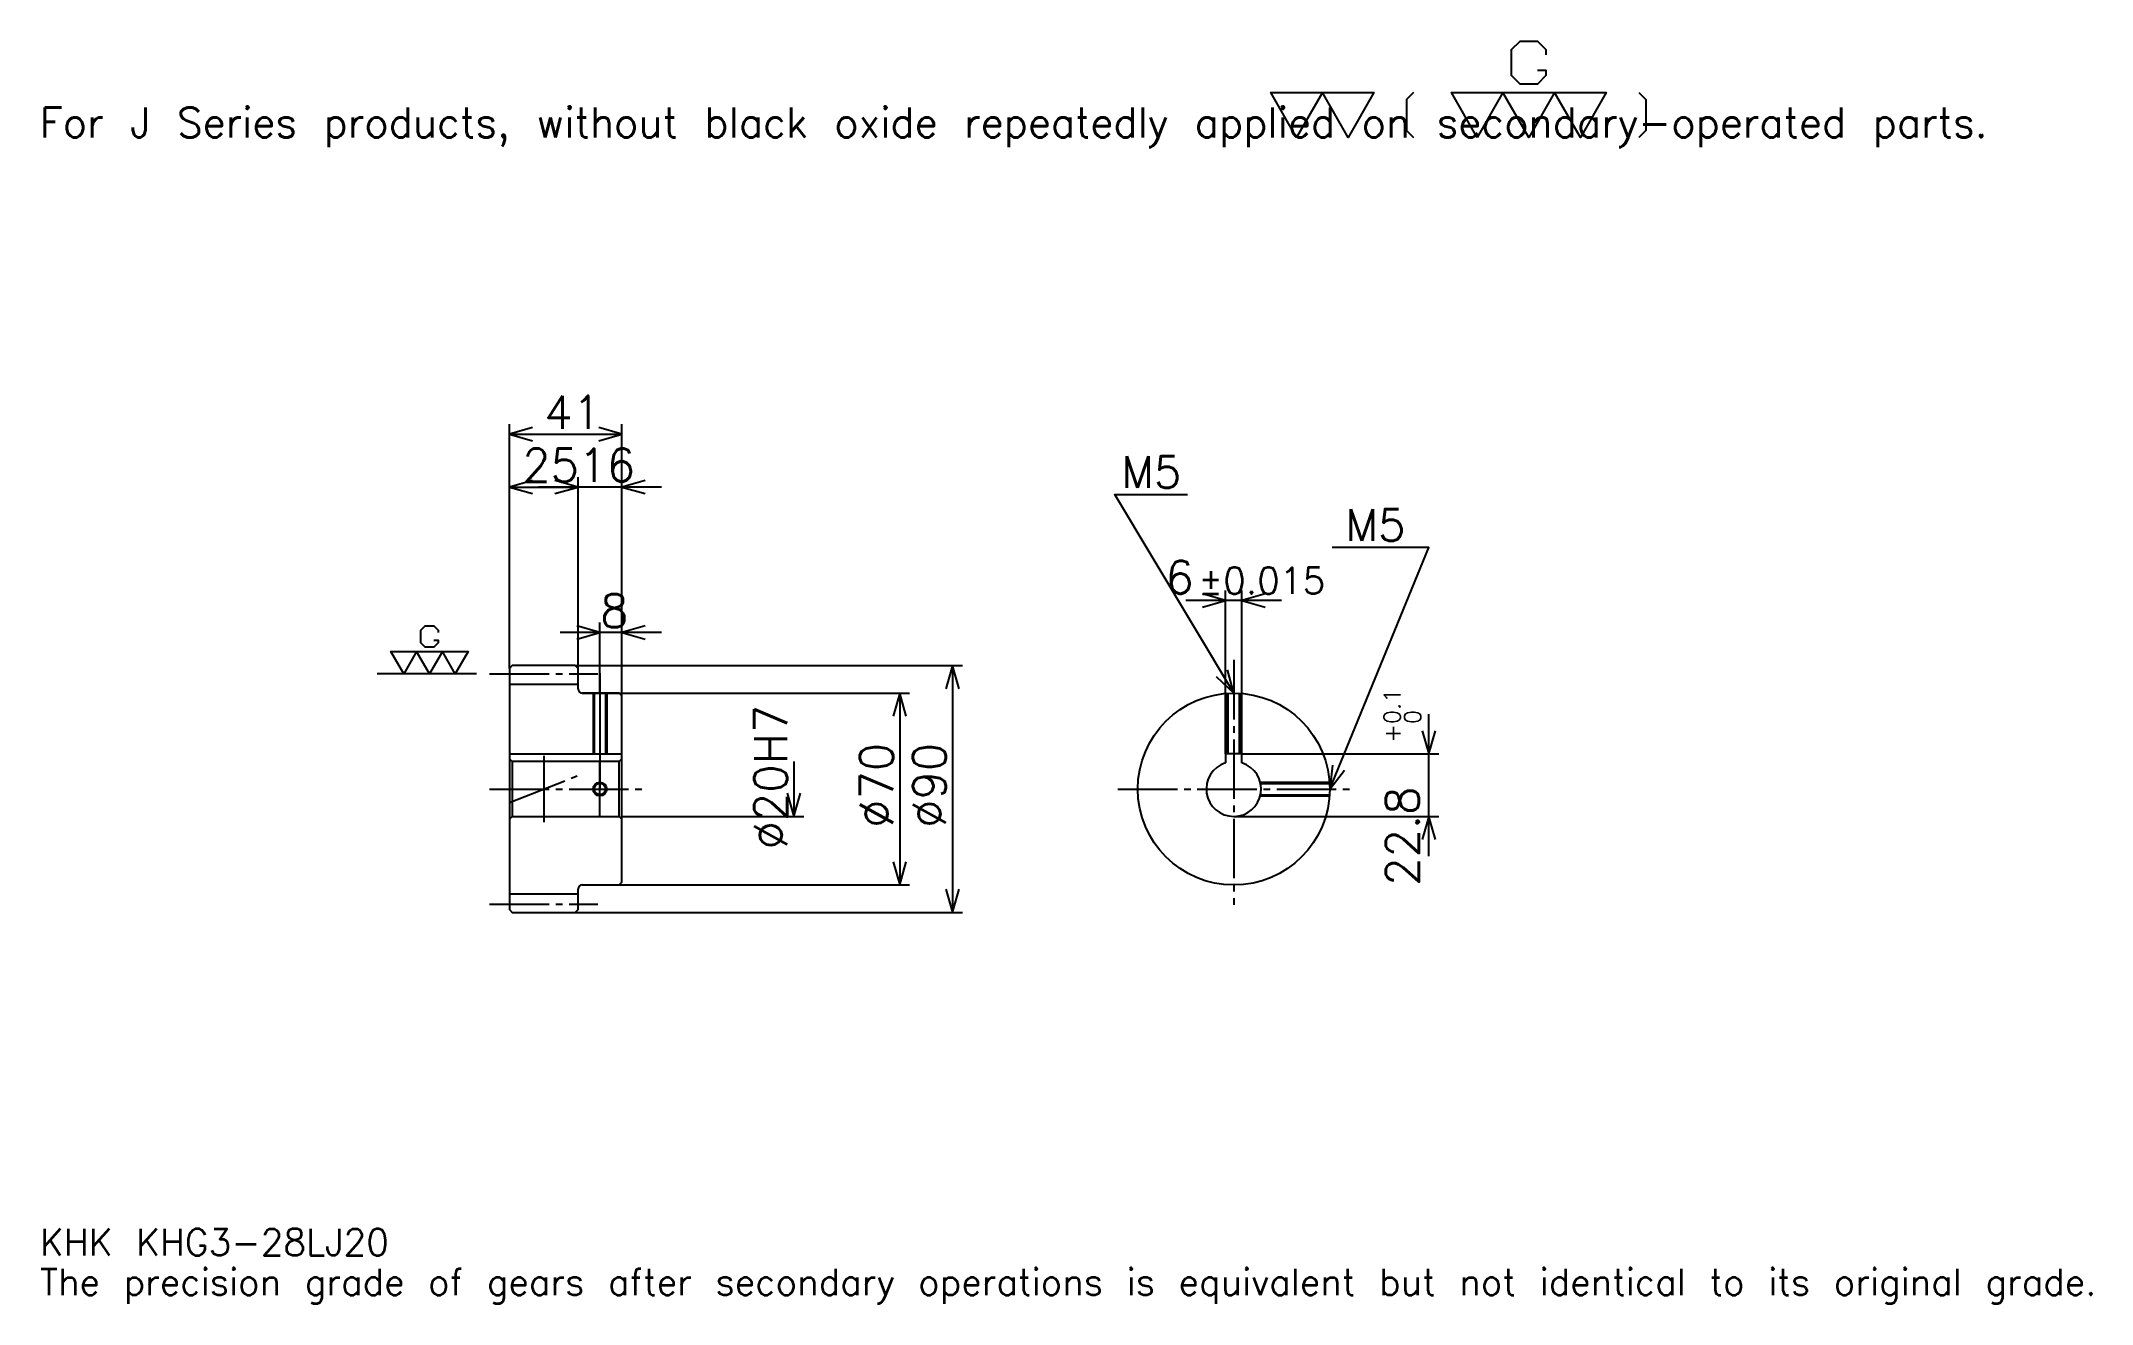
# Model space of a CAD drawing. Extents: x 25 to 773, y 9 to 469.
import ezdxf

# ---------------------------------------------------------------- set-up
doc = ezdxf.new("R2010")
doc.units = 0
doc.linetypes.add('DASHDOT', pattern=[28.95652, 21.717391, -2.413043, 2.413043, -2.413043])
doc.layers.get('0').update_dxf_attribs({"linetype": 'CONTINUOUS'})
doc.layers.add('DASHDOT', color=6, linetype='DASHDOT')
doc.styles.add('KANJI', font='TXT', dxfattribs={"bigfont": 'BIGFONT'})

msp = doc.modelspace()

# ---------------------------------------------------------------- linework, layer by layer
at = {"color": 5}
for p, q in [((195.456528, 241.663055), (195.456528, 329.739136)), ((236.456528, 241.663055), (236.456528, 329.739136)), ((195.456528, 326.119568), (236.456528, 326.119568)), ((195.456528, 306.815247), (220.456528, 306.815247)), ((250.934784, 306.815247), (205.978271, 306.815247)), ((220.456528, 241.663055), (220.456528, 310.434814)), ((477.152161, 265.445679), (442.195648, 265.445679)), ((456.673889, 209.463058), (456.673889, 269.065247)), ((462.673889, 209.463058), (462.673889, 269.065247)), ((228.456528, 241.663055), (228.456528, 257.347839)), ((250.934784, 253.728271), (213.978271, 253.728271)), ((195.456528, 240.663055), (195.456528, 241.663055)), ((219.456528, 241.663055), (236.456528, 241.663055)), ((220.456528, 240.663055), (220.456528, 241.663055)), ((228.456528, 231.663055), (228.456528, 241.663055)), ((228.456528, 231.663055), (228.456528, 241.663055)), ((236.456528, 241.663055), (360.728271, 241.663055)), ((236.456528, 230.663055), (236.456528, 241.663055)), ((357.108704, 241.663055), (357.108704, 151.663055)), ((221.956528, 231.663055), (236.456528, 231.663055)), ((236.456528, 231.663055), (341.42392, 231.663055)), ((337.804352, 231.663055), (337.804352, 161.663055)), ((530.869568, 172.184799), (530.869568, 223.941315)), ((299.195679, 206.663055), (299.195679, 186.663055)), ((462.673889, 209.463058), (534.489136, 209.463058)), ((236.456528, 186.663055), (302.815247, 186.663055)), ((459.673889, 186.663055), (534.489136, 186.663055)), ((221.956528, 161.663055), (236.456528, 161.663055)), ((236.456528, 161.663055), (341.42392, 161.663055)), ((219.456528, 151.663055), (236.456528, 151.663055)), ((236.456528, 151.663055), (360.728271, 151.663055))]:
    msp.add_line(p, q, dxfattribs=at)
at = {"color": 7}
for p, q in [((183.391312, 238.663055), (147.195663, 238.663055)), ((207.956528, 208.728271), (207.956528, 184.597839))]:
    msp.add_line(p, q, dxfattribs=at)
at = {"color": 4}
for p, q in [((195.456528, 234.913055), (220.456528, 234.913055)), ((195.456528, 209.463058), (236.456528, 209.463058)), ((196.456528, 206.663055), (196.456528, 186.663055)), ((235.456528, 206.663055), (236.456528, 207.663055)), ((235.456528, 186.663055), (236.456528, 185.663055)), ((195.456528, 158.413055), (220.456528, 158.413055))]:
    msp.add_line(p, q, dxfattribs=at)
at = {"color": 7}
for points in [[(570.443481, 458.816101), (573.580444, 458.816101), (573.580444, 456.933929), (570.443481, 453.796967), (564.169556, 453.796967), (561.032593, 456.933929), (561.032593, 466.344788), (564.169556, 469.48175), (570.443481, 469.48175), (573.580444, 466.344788), (573.580444, 464.462616)], [(482.608704, 434.347839), (473.197845, 450.660004), (510.841309, 450.660004), (501.43045, 434.347839), (492.019562, 450.660004), (482.608704, 434.347839)], [(525.271301, 450.660004), (522.761719, 448.150452), (522.761719, 436.857391), (525.271301, 434.347839)], [(548.484802, 434.347839), (539.073914, 450.660004), (595.539124, 450.660004), (586.128296, 434.347839), (576.717407, 450.660004), (567.306519, 434.347839), (557.89563, 450.660004), (548.484802, 434.347839)], [(607.459595, 450.660004), (609.969116, 448.150452), (609.969116, 436.857391), (607.459595, 434.347839)], [(167.827179, 250.897186), (169.39566, 250.897186), (169.39566, 249.9561), (167.827179, 248.387619), (164.690216, 248.387619), (163.12175, 249.9561), (163.12175, 254.66153), (164.690216, 256.230011), (167.827179, 256.230011), (169.39566, 254.66153), (169.39566, 253.720444)], [(156.847839, 238.663055), (152.142395, 246.819138), (180.375, 246.819138), (175.669571, 238.663055), (170.964142, 246.819138), (166.258698, 238.663055), (161.553268, 246.819138), (156.847839, 238.663055)]]:
    msp.add_lwpolyline(points, dxfattribs=at)
at = {"color": 5}
for points in [[(203.902176, 328.532593), (195.456528, 326.119568), (203.902176, 323.706543)], [(228.01088, 323.706543), (236.456528, 326.119568), (228.01088, 328.532593)], [(203.902176, 309.228271), (195.456528, 306.815247), (203.902176, 304.402191)], [(212.01088, 304.402191), (220.456528, 306.815247), (212.01088, 309.228271)], [(212.01088, 304.402191), (220.456528, 306.815247), (212.01088, 309.228271)], [(244.902176, 309.228271), (236.456528, 306.815247), (244.902176, 304.402191)], [(459.673889, 231.663055), (416.239136, 304.054352), (442.782593, 304.054352)], [(494.673889, 196.663055), (530.869568, 284.75), (495.63916, 284.75)], [(448.228271, 263.032623), (456.673889, 265.445679), (448.228271, 267.858704)], [(471.119568, 267.858704), (462.673889, 265.445679), (471.119568, 263.032623)], [(220.01088, 251.315231), (228.456528, 253.728271), (220.01088, 256.141327)], [(244.902176, 256.141327), (236.456528, 253.728271), (244.902176, 251.315231)], [(359.521729, 233.217407), (357.108704, 241.663055), (354.695679, 233.217407)], [(453.25946, 237.663635), (459.673889, 231.663055), (457.397827, 240.146637)], [(340.217407, 223.217407), (337.804352, 231.663055), (335.391296, 223.217407)], [(528.456482, 217.908707), (530.869568, 209.463058), (533.282593, 217.908707)], [(495.651917, 205.392044), (494.673889, 196.663055), (500.115845, 203.557785)], [(296.782623, 195.108704), (299.195679, 186.663055), (301.608704, 195.108704)], [(533.282593, 178.217407), (530.869568, 186.663055), (528.456482, 178.217407)], [(335.391296, 170.108704), (337.804352, 161.663055), (340.217407, 170.108704)], [(354.695679, 160.108704), (357.108704, 151.663055), (359.521729, 160.108704)]]:
    msp.add_lwpolyline(points, dxfattribs=at)
at = {"color": 4}
for points in [[(220.456528, 233.163055), (220.456528, 240.663055), (219.456528, 241.663055), (196.456528, 241.663055), (195.456528, 240.663055), (195.456528, 185.663055)], [(221.956528, 161.663055), (235.456528, 161.663055), (236.456528, 162.663055), (236.456528, 230.663055), (235.456528, 231.663055), (221.956528, 231.663055)], [(225.956528, 231.663055), (225.956528, 209.463058)], [(226.391525, 231.663055), (226.391525, 209.463058)], [(230.52153, 231.663055), (230.52153, 209.463058)], [(230.956528, 231.663055), (230.956528, 209.463058)], [(457.173889, 209.463058), (457.173889, 231.573654)], [(457.608887, 209.463058), (457.608887, 231.602081)], [(461.738892, 209.463058), (461.738892, 231.602081)], [(462.173889, 209.463058), (462.173889, 231.573654)], [(195.456528, 185.663055), (196.456528, 186.663055), (235.456528, 186.663055), (235.456528, 206.663055), (196.456528, 206.663055), (195.456528, 207.663055)], [(462.673889, 206.202454), (462.673889, 209.463058), (456.673889, 209.463058), (456.673889, 206.202454)], [(469.356384, 199.163055), (494.584534, 199.163055)], [(469.458374, 198.728058), (494.612915, 198.728058)], [(469.458374, 194.598053), (494.612915, 194.598053)], [(469.356384, 194.163055), (494.584534, 194.163055)], [(195.456528, 185.663055), (195.456528, 152.663055), (196.456528, 151.663055), (219.456528, 151.663055), (220.456528, 152.663055), (220.456528, 160.163055)]]:
    msp.add_lwpolyline(points, dxfattribs=at)
for centre, radius in [((459.673889, 196.663055), 35), ((228.456528, 196.663055), 2.065)]:
    msp.add_circle(centre, radius, dxfattribs=at)
at = {"color": 7}
msp.add_circle((228.456528, 196.663055), 2.5, dxfattribs=at)
at = {"color": 4}
for centre, radius, start, end in [((221.956528, 233.163055), 1.5, 180, 270), ((459.673889, 196.663055), 10, 107.457602748, 72.542397252), ((221.956528, 160.163055), 1.5, 90, 180)]:
    msp.add_arc(centre, radius, start, end, dxfattribs=at)
at = {"layer": 'DASHDOT', "color": 7}
for p, q in [((459.673889, 243.728271), (459.673889, 154.42392)), ((188.217392, 238.663055), (227.695663, 238.663055)), ((228.456528, 231.663055), (228.456528, 196.663055)), ((188.217392, 196.663055), (243.695663, 196.663055)), ((195.456528, 191.739182), (220.456528, 201.586929)), ((417.434784, 196.663055), (501.913025, 196.663055)), ((188.217392, 154.663055), (227.695663, 154.663055))]:
    msp.add_line(p, q, dxfattribs=at)
for points in [[(228.456528, 238.902191), (228.456528, 202.223923)], [(228.456528, 186.92392), (228.456528, 206.402191)], [(218.717392, 196.663055), (238.195663, 196.663055)]]:
    msp.add_lwpolyline(points, dxfattribs=at)

# ---------------------------------------------------------------- texts
at = {"color": 7, "style": 'KANJI'}
for s, height, p in [('For J Series products, without black oxide repeatedly applied on secondary-operated parts.', 10.858696, (24.130434, 434.347839)), ('41', 12.065217, (208.114136, 328.049988)), ('25', 12.065217, (200.114136, 308.745667)), ('16', 12.065217, (220.614136, 308.745667)), ('M5', 11.582609, (418.652161, 306.467407)), ('M5', 11.582609, (500.46521, 287.163055)), ('6', 12.065217, (434.768921, 267.858704)), ('%%p0.015', 9.652174, (446.711975, 267.858704)), ('8', 12.065217, (228.535339, 255.658707)), ('KHK KHG3-28LJ20', 9.652174, (24.130434, 26.543478)), ('The precision grade of gears after secondary operations is equivalent but not identical to its original grade.', 9.652174, (24.130434, 12.065217))]:
    msp.add_text(s, height=height, dxfattribs=at).set_placement(p)
for s, height, p in [('%%c20H7', 12.065217, (296.782623, 174.644043)), ('0.1', 6.032609, (520.493469, 220.360352)), ('0', 6.032609, (527.973877, 220.360352)), ('+', 6.032609, (520.493469, 213.603836)), ('%%c70', 12.065217, (335.391296, 182.48642)), ('%%c90', 12.065217, (354.695679, 182.48642)), ('22.8', 12.065217, (527.25, 161.380798))]:
    msp.add_text(s, height=height, rotation=90, dxfattribs=at).set_placement(p)

doc.saveas('drawing.dxf')
